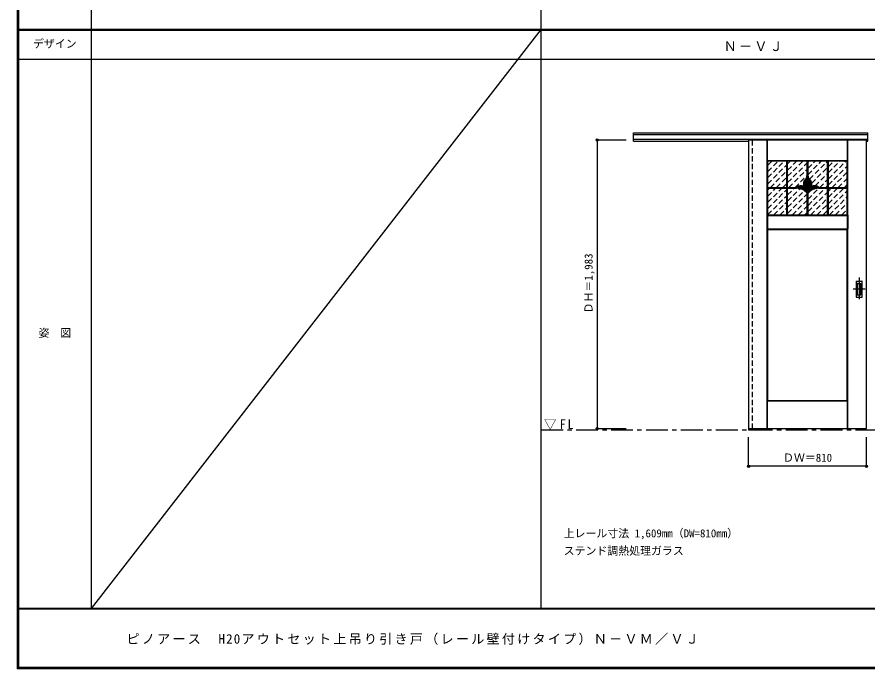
# Model space of a CAD drawing. Units: millimetres, scale not verified. Extents: x -6000 to 5700, y -4307 to 4260.
# Drawn here: x -6000 to -152, y -4205 to 274 of the extents above; entities that cross this region are included whole.
import ezdxf
from ezdxf.enums import TextEntityAlignment as Align

# ---------------------------------------------------------------- set-up
doc = ezdxf.new("R2010")
doc.units = ezdxf.units.MM
doc.header["$LTSCALE"] = 30
doc.header["$PDMODE"] = 32
doc.header["$PDSIZE"] = 15
doc.linetypes.add('CHAIN1', pattern=[8, 5, -1, 1, -1])
doc.linetypes.add('DASHED1', pattern=[1.8, 1.2, -0.6])
for name, color, linetype in [('0-1_通り芯', 4, 'CHAIN1'), ('0-2_扉', 3, 'Continuous'), ('0-3_仕上げ', 4, 'Continuous'), ('0-4_枠', 3, 'Continuous'), ('0-6_引手', 3, 'Continuous'), ('0-A_文字', 7, 'Continuous'), ('0-B_寸法', 4, 'Continuous'), ('0-C_ハッチ', 4, 'DASHED1'), ('F-0_補助線', 7, 'Continuous'), ('F-1_枠', 6, 'Continuous'), ('F-A_文字', 7, 'Continuous')]:
    doc.layers.add(name, color=color, linetype=linetype)
doc.styles.add('ＭＳ ゴシック', font='')
doc.styles.get('ＭＳ ゴシック').set_extended_font_data('MS Gothic')

msp = doc.modelspace()

# ---------------------------------------------------------------- linework, layer by layer
at = {"layer": '0-1_通り芯'}
for p, q in [((-213.25, -1515), (-213.25, -1677)), ((-172.25, -1596), (-254.25, -1596))]:
    msp.add_line(p, q, dxfattribs=at)
at = {"layer": '0-1_通り芯', "color": 7}
msp.add_line((-2397.5, -2562.5), (5690, -2562.5), dxfattribs=at)
at = {"layer": '0-2_扉'}
for p, q in [((-972.25, -570.5), (-162.25, -570.5)), ((-972.25, -570.5), (-972.25, -2553.5)), ((-162.25, -2553.5), (-162.25, -570.5)), ((-972.25, -2553.5), (-162.25, -2553.5))]:
    msp.add_line(p, q, dxfattribs=at)
at = {"layer": '0-2_扉', "color": 4, "linetype": 'DASHED1'}
msp.add_line((-972.25, -570.5), (-972.25, -574.5), dxfattribs=at)
at = {"layer": '0-3_仕上げ', "color": 7}
for p, q in [((-844.25, -2553.5), (-844.25, -570.5)), ((-843.25, -711.5), (-843.25, -570.5)), ((-842.25, -710.5), (-842.25, -570.5)), ((-292.25, -710.5), (-292.25, -570.5)), ((-291.25, -711.5), (-291.25, -570.5)), ((-290.25, -2553.5), (-290.25, -570.5)), ((-842.25, -710.5), (-843.25, -711.5)), ((-843.25, -711.5), (-840.25, -714.5)), ((-842.25, -710.5), (-292.25, -710.5)), ((-294.25, -714.5), (-291.25, -711.5)), ((-292.25, -710.5), (-291.25, -711.5)), ((-843.25, -1087.5), (-840.25, -1084.5)), ((-843.25, -1087.5), (-842.25, -1088.5)), ((-842.25, -1088.5), (-292.25, -1088.5)), ((-842.25, -1180.5), (-842.25, -1088.5)), ((-294.25, -1084.5), (-291.25, -1087.5)), ((-291.25, -1087.5), (-292.25, -1088.5)), ((-291.25, -1087.5), (-291.25, -1181.5)), ((-842.25, -1180.5), (-843.25, -1181.5)), ((-294.25, -1184.5), (-291.25, -1181.5)), ((-292.25, -1180.5), (-291.25, -1181.5)), ((-843.25, -2362.5), (-840.25, -2359.5)), ((-843.25, -2553.5), (-843.25, -2362.5)), ((-843.25, -2362.5), (-842.25, -2363.5)), ((-842.25, -2553.5), (-842.25, -2363.5)), ((-842.25, -2363.5), (-292.25, -2363.5)), ((-294.25, -2359.5), (-291.25, -2362.5)), ((-291.25, -2362.5), (-292.25, -2363.5)), ((-292.25, -2553.5), (-292.25, -2363.5)), ((-291.25, -2553.5), (-291.25, -2362.5))]:
    msp.add_line(p, q, dxfattribs=at)
at = {"layer": '0-3_仕上げ', "color": 3}
for p, q in [((-840.25, -1084.5), (-840.25, -714.5)), ((-840.25, -714.5), (-294.25, -714.5)), ((-710.25, -1084.5), (-710.25, -714.5)), ((-704.25, -1084.5), (-704.25, -714.5)), ((-570.25, -819.18), (-570.25, -714.5)), ((-564.25, -819.18), (-564.25, -714.5)), ((-430.25, -1084.5), (-430.25, -714.5)), ((-424.25, -1084.5), (-424.25, -714.5)), ((-294.25, -1084.5), (-294.25, -714.5)), ((-840.25, -896.5), (-644.43, -896.5)), ((-840.25, -902.5), (-643.25, -902.5)), ((-570.25, -1084.5), (-570.25, -935.62)), ((-564.25, -1084.5), (-564.25, -935.62)), ((-491.26, -902.5), (-294.25, -902.5)), ((-490.07, -896.5), (-294.25, -896.5)), ((-840.25, -1084.5), (-294.25, -1084.5)), ((-840.25, -2359.5), (-840.25, -1184.5)), ((-840.25, -1184.5), (-294.25, -1184.5)), ((-294.25, -2359.5), (-294.25, -1184.5)), ((-840.25, -2359.5), (-294.25, -2359.5))]:
    msp.add_line(p, q, dxfattribs=at)
at = {"layer": '0-3_仕上げ', "color": 3, "linetype": 'CHAIN1'}
for p, q in [((-707.25, -1084.5), (-707.25, -714.5)), ((-567.25, -819.18), (-567.25, -714.5)), ((-427.25, -1084.5), (-427.25, -714.5)), ((-840.25, -899.5), (-643.25, -899.5)), ((-567.25, -1084.5), (-567.25, -929.61)), ((-491.25, -899.5), (-294.25, -899.5))]:
    msp.add_line(p, q, dxfattribs=at)
at = {"layer": '0-3_仕上げ', "color": 7}
for points in [[(-843.25, -1087.5), (-843.25, -1181.5), (-840.25, -1184.5)], [(-842.25, -1180.5), (-292.25, -1180.5), (-292.25, -1088.5)]]:
    msp.add_lwpolyline(points, dxfattribs=at)
at = {"layer": '0-3_仕上げ', "color": 3}
for centre, radius, start, end in [((-552.63, -871.41), 43, 131.16277, 203.35991), ((-552.63, -871.41), 37, 131.16277, 225.52075), ((-601.99, -814.94), 32, 311.16277, 353.05604), ((-601.99, -814.94), 38, 311.16277, 336.10603), ((-532.51, -814.94), 38, 203.89397, 228.83723), ((-532.51, -814.94), 32, 186.94396, 228.83723), ((-581.87, -871.41), 37, 314.47925, 48.83723), ((-581.87, -871.41), 43, 336.64009, 48.83723), ((-612.18, -932.06), 48, 65.27067, 132.2051), ((-643.24, -999.5), 97, 41.19177, 90.00377), ((-612.18, -932.06), 42, 7.55844, 122.98693), ((-643.24, -999.5), 103, 45.10773, 85.43764), ((-612.18, -932.06), 48, 20.5908, 45.52075), ((-522.32, -932.06), 48, 134.47925, 159.4092), ((-491.26, -999.5), 97, 90, 138.80823), ((-522.32, -932.06), 42, 57.01307, 172.44156), ((-491.26, -999.5), 103, 94.56236, 134.89227), ((-522.32, -932.06), 48, 47.7949, 114.72933)]:
    msp.add_arc(centre, radius, start, end, dxfattribs=at)
at = {"layer": '0-3_仕上げ', "color": 3, "linetype": 'CHAIN1'}
for centre, radius, start, end in [((-552.63, -871.41), 40, 131.16277, 225.52075), ((-601.99, -814.94), 35, 311.16277, 353.05604), ((-532.51, -814.94), 35, 186.94396, 228.83723), ((-581.87, -871.41), 40, 314.47925, 48.83723), ((-612.18, -932.06), 45, 3.11365, 133.65902), ((-643.24, -999.5), 100, 40.5416, 90.00377), ((-522.32, -932.06), 45, 46.34098, 176.88635), ((-491.26, -999.5), 100, 89.99623, 139.4584)]:
    msp.add_arc(centre, radius, start, end, dxfattribs=at)
at = {"layer": '0-4_枠'}
for p, q in [((-154.25, -577.5), (-154.25, -520.5)), ((-1763.25, -533.5), (-154.25, -533.5)), ((-1763.25, -565.5), (-154.25, -565.5)), ((-1763.25, -577.5), (-972.25, -577.5)), ((-945.25, -570.5), (-945.25, -565.5)), ((-162.25, -577.5), (-154.25, -577.5)), ((-945.25, -2553.5), (-945.25, -2562.5))]:
    msp.add_line(p, q, dxfattribs=at)
at = {"layer": '0-4_枠', "color": 4, "linetype": 'DASHED1'}
msp.add_line((-945.25, -2553.5), (-945.25, -570.5), dxfattribs=at)
at = {"layer": '0-4_枠'}
for points in [[(-1763.25, -577.5), (-1763.25, -520.5), (-154.25, -520.5)], [(-973.25, -565.5), (-973.25, -2562.5), (-945.25, -2562.5)]]:
    msp.add_lwpolyline(points, dxfattribs=at)
at = {"layer": '0-6_引手'}
for p, q in [((-234.25, -1542.5), (-234.25, -1649.5)), ((-232.75, -1541), (-193.75, -1541)), ((-192.25, -1649.5), (-192.25, -1542.5)), ((-232.75, -1651), (-193.75, -1651))]:
    msp.add_line(p, q, dxfattribs=at)
at = {"layer": '0-6_引手', "color": 7}
for p, q in [((-225.75, -1558.5), (-225.75, -1633.5)), ((-224.25, -1557), (-202.25, -1557)), ((-200.75, -1633.5), (-200.75, -1558.5)), ((-224.25, -1635), (-202.25, -1635))]:
    msp.add_line(p, q, dxfattribs=at)
at = {"layer": '0-6_引手'}
for centre, start, end in [((-232.75, -1542.5), 90, 180), ((-193.75, -1542.5), 0, 90), ((-232.75, -1649.5), 180, 270), ((-193.75, -1649.5), 270, 0)]:
    msp.add_arc(centre, 1.5, start, end, dxfattribs=at)
at = {"layer": '0-6_引手', "color": 7}
for centre, start, end in [((-224.25, -1558.5), 90, 180), ((-202.25, -1558.5), 0, 90), ((-224.25, -1633.5), 180, 270), ((-202.25, -1633.5), 270, 0)]:
    msp.add_arc(centre, 1.5, start, end, dxfattribs=at)
at = {"layer": '0-B_寸法'}
for p, q in [((-2013.25, -570.5), (-1813.25, -570.5)), ((-2013.25, -570.5), (-2013.25, -2553.5)), ((-2013.25, -2553.5), (-1813.25, -2553.5)), ((-972.25, -2812.5), (-972.25, -2612.5)), ((-162.25, -2812.5), (-162.25, -2612.5)), ((-162.25, -2812.5), (-972.25, -2812.5))]:
    msp.add_line(p, q, dxfattribs=at)
at = {"layer": '0-B_寸法', "color": 7}
for p in [(-2013.25, -570.5), (-2013.25, -2553.5), (-972.25, -2812.5), (-162.25, -2812.5)]:
    msp.add_point(p, dxfattribs=at)
at = {"layer": '0-C_ハッチ'}
for p, q in [((-840.25, -744.02), (-810.73, -714.5)), ((-840.25, -786.45), (-768.3, -714.5)), ((-840.25, -828.87), (-725.88, -714.5)), ((-840.25, -871.3), (-710.25, -741.3)), ((-704.25, -735.3), (-683.45, -714.5)), ((-704.25, -777.73), (-641.02, -714.5)), ((-704.25, -820.15), (-598.6, -714.5)), ((-704.25, -862.58), (-570.25, -728.58)), ((-564.25, -722.58), (-556.17, -714.5)), ((-564.25, -765.01), (-513.74, -714.5)), ((-564.25, -807.43), (-471.32, -714.5)), ((-553.49, -839.1), (-430.25, -715.86)), ((-539.09, -867.12), (-430.25, -758.29)), ((-424.25, -752.29), (-386.46, -714.5)), ((-424.25, -794.71), (-344.04, -714.5)), ((-424.25, -837.14), (-301.61, -714.5)), ((-424.25, -879.56), (-294.25, -749.56)), ((-823.02, -896.5), (-710.25, -783.73)), ((-695.74, -896.5), (-570.25, -771.01)), ((-653.32, -896.5), (-570.25, -813.43)), ((-514.27, -884.73), (-430.25, -800.71)), ((-398.76, -896.5), (-294.25, -791.99)), ((-780.6, -896.5), (-710.25, -826.15)), ((-738.17, -896.5), (-710.25, -868.58)), ((-483.61, -896.5), (-430.25, -843.14)), ((-356.33, -896.5), (-294.25, -834.42)), ((-313.91, -896.5), (-294.25, -876.84)), ((-840.25, -913.73), (-829.02, -902.5)), ((-840.25, -956.15), (-786.6, -902.5)), ((-840.25, -998.58), (-744.17, -902.5)), ((-840.25, -1041.01), (-710.25, -911.01)), ((-704.25, -905.01), (-701.74, -902.5)), ((-704.25, -947.43), (-659.32, -902.5)), ((-704.25, -989.86), (-619.77, -905.38)), ((-704.25, -1032.29), (-590.23, -918.27)), ((-600.01, -885.62), (-594.7, -880.31)), ((-564.25, -977.14), (-489.61, -902.5)), ((-564.25, -1019.56), (-447.18, -902.5)), ((-564.25, -1061.99), (-430.25, -927.99)), ((-441.18, -896.5), (-430.25, -885.56)), ((-424.25, -921.99), (-404.76, -902.5)), ((-424.25, -964.42), (-362.33, -902.5)), ((-424.25, -1006.84), (-319.91, -902.5)), ((-424.25, -1049.27), (-294.25, -919.27)), ((-840.25, -1083.43), (-710.25, -953.43)), ((-704.25, -1074.71), (-570.25, -940.71)), ((-671.61, -1084.5), (-570.25, -983.14)), ((-544.33, -1084.5), (-430.25, -970.42)), ((-417.05, -1084.5), (-294.25, -961.7)), ((-798.89, -1084.5), (-710.25, -995.86)), ((-756.46, -1084.5), (-710.25, -1038.29)), ((-629.18, -1084.5), (-570.25, -1025.56)), ((-501.91, -1084.5), (-430.25, -1012.84)), ((-374.63, -1084.5), (-294.25, -1004.12)), ((-332.2, -1084.5), (-294.25, -1046.55)), ((-714.04, -1084.5), (-710.25, -1080.71)), ((-586.76, -1084.5), (-570.25, -1067.99)), ((-459.48, -1084.5), (-430.25, -1055.27))]:
    msp.add_line(p, q, dxfattribs=at)
at = {"layer": '0-C_ハッチ', "color": 3, "linetype": 'Continuous'}
for p, q in [((-557.8, -843.3), (-589.46, -874.96)), ((-561.95, -838.97), (-589.27, -866.29)), ((-553.58, -847.57), (-588.06, -882.05)), ((-550.05, -852.53), (-585.64, -888.12)), ((-565.41, -833.95), (-585.05, -853.59)), ((-547.29, -858.25), (-582.41, -893.37)), ((-545.45, -864.89), (-578.46, -897.9)), ((-544.9, -872.83), (-574.45, -902.38)), ((-546.81, -883.22), (-570.99, -907.41))]:
    msp.add_line(p, q, dxfattribs=at)
at = {"layer": '0-C_ハッチ', "color": 2, "linetype": 'Continuous'}
for p, q in [((-629.03, -893.58), (-624.36, -898.25)), ((-622.72, -891.4), (-613.12, -901)), ((-615.45, -890.18), (-599.28, -906.35)), ((-606.74, -890.41), (-572.73, -924.42)), ((-594.88, -893.79), (-573.91, -914.75)), ((-562.04, -918.43), (-558.77, -921.71)), ((-559.49, -912.5), (-554.1, -917.89)), ((-556.23, -907.28), (-549.18, -914.33)), ((-552.34, -902.68), (-543.99, -911.03)), ((-547.84, -898.7), (-538.54, -907.99)), ((-542.71, -895.34), (-532.8, -905.25)), ((-536.9, -892.67), (-526.75, -902.81)), ((-530.26, -890.81), (-520.38, -900.7)), ((-522.54, -890.06), (-513.63, -898.96)), ((-513.01, -891.1), (-506.48, -897.63))]:
    msp.add_line(p, q, dxfattribs=at)
at = {"layer": 'F-0_補助線'}
msp.add_line((-2397.5, 190.5), (-5490, -3790), dxfattribs=at)
at = {"layer": 'F-1_枠'}
for p, q in [((-6000, 4175), (-6000, -4205)), ((-5995, 4175), (-5995, -4205)), ((-5990, 4175), (-5990, -4205)), ((-5490, 4175), (-5490, -3790)), ((-2397.5, -3790), (-2397.5, 4175)), ((-6000, 190.5), (5700, 190.5)), ((-6000, 187.5), (5700, 187.5)), ((-6000, 184.5), (5700, 184.5)), ((-6000, -15.5), (5700, -15.5)), ((5700, -3790), (-6000, -3790)), ((5700, -3795), (-6000, -3795)), ((5700, -4195), (-6000, -4195)), ((5700, -4200), (-6000, -4200)), ((5700, -4205), (-6000, -4205))]:
    msp.add_line(p, q, dxfattribs=at)

# ---------------------------------------------------------------- texts
at = {"layer": '0-A_文字', "style": 'ＭＳ ゴシック'}
for s, p in [('上レール寸法 1,609mm（DW=810mm）', (-2243.25, -3317)), ('ステンド調熱処理ガラス', (-2243.25, -3437))]:
    msp.add_text(s, height=54.99, dxfattribs=at).set_placement(p, align=Align.BOTTOM_LEFT)
at = {"layer": '0-A_文字', "char_height": 65.98, "attachment_point": 7, "style": 'ＭＳ ゴシック'}
for s, insert in [('\\T1.17;Ｎ－ＶＪ', (-1143.75, 39.5)), ('\\T1.26;\\W0.95;▽FL', (-2378.75, -2562.5))]:
    msp.add_mtext(s, dxfattribs=dict(at, insert=insert))
at = {"layer": '0-B_寸法', "color": 7, "style": 'ＭＳ ゴシック'}
msp.add_text('ＤＨ＝1,983', height=54.99, rotation=90, dxfattribs=at).set_placement((-2028.25, -1762.25), align=Align.BOTTOM_LEFT)
msp.add_text('ＤＷ＝810', height=54.99, dxfattribs=at).set_placement((-736, -2797.5), align=Align.BOTTOM_LEFT)
at = {"layer": 'F-A_文字', "style": 'ＭＳ ゴシック'}
for s, p in [('デザイン', (-5890, 47)), ('姿\u3000図', (-5852.5, -1940.25))]:
    msp.add_text(s, height=54.99, dxfattribs=at).set_placement(p, align=Align.BOTTOM_LEFT)
at = {"layer": 'F-A_文字', "insert": (-5247.55, -4040), "char_height": 65.98, "attachment_point": 7, "style": 'ＭＳ ゴシック'}
msp.add_mtext('\\T1.17;ピノアース\u3000H20アウトセット上吊り引き戸（レール壁付けタイプ）Ｎ－ＶＭ／ＶＪ', dxfattribs=at)

doc.saveas('drawing.dxf')
